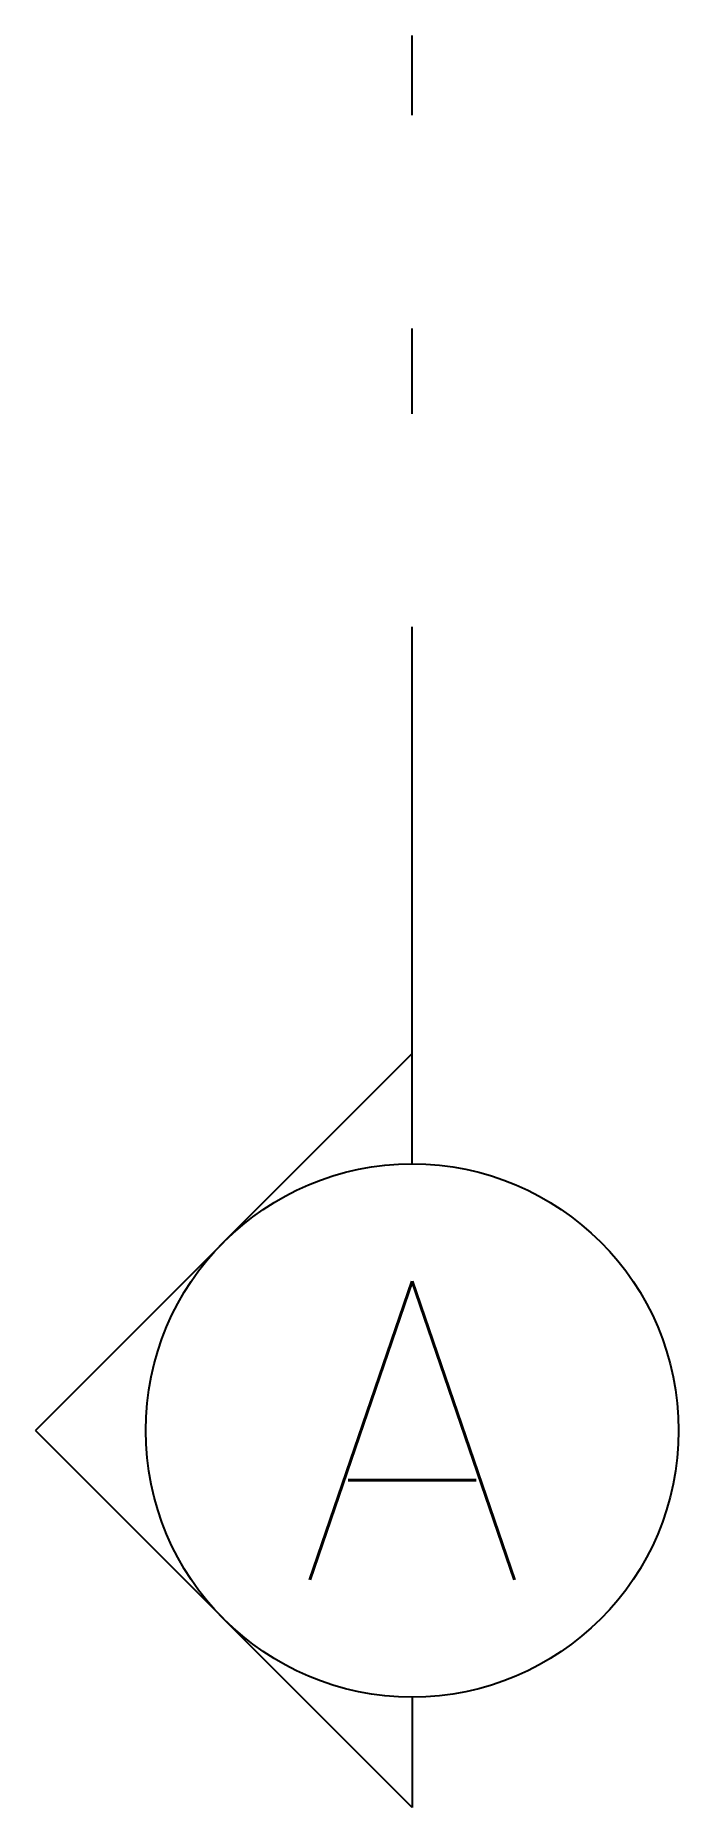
# Model space of a CAD drawing. Header units: millimetres. Extents: x 1172.27 to 1173.03, y -1374.41 to -1372.33.
import ezdxf
from ezdxf.enums import TextEntityAlignment as Align

# ---------------------------------------------------------------- set-up
doc = ezdxf.new("R2010")
doc.units = ezdxf.units.MM
doc.linetypes.add('DASHDOT', pattern=[1, 0.5, -0.25, 0, -0.25])
doc.layers.add('Símbolos_Gráficos', color=1, linetype='Continuous')
doc.styles.add('r140', font='romans.shx')

msp = doc.modelspace()

# ---------------------------------------------------------------- linework, layer by layer
at = {"layer": 'Símbolos_Gráficos', "color": 6, "linetype": 'DASHDOT'}
msp.add_line((1172.7143, -1373.524), (1172.7143, -1372.3303), dxfattribs=at)
at = {"layer": 'Símbolos_Gráficos', "color": 4}
for p in [(1172.7143, -1373.524), (1172.7143, -1374.4084)]:
    msp.add_line(p, (1172.2721, -1373.9662), dxfattribs=at)
at = {"layer": 'Símbolos_Gráficos', "color": 6}
for p, q in [((1172.7143, -1373.6535), (1172.7143, -1373.524)), ((1172.7143, -1374.2789), (1172.7143, -1374.4084))]:
    msp.add_line(p, q, dxfattribs=at)
at = {"layer": 'Símbolos_Gráficos', "color": 3}
msp.add_circle((1172.7143, -1373.9662), 0.3127, dxfattribs=at)

# ---------------------------------------------------------------- texts
at = {"layer": 'Símbolos_Gráficos', "color": 5, "style": 'r140'}
msp.add_text('A', height=0.35, dxfattribs=at).set_placement((1172.7143, -1373.9662), align=Align.MIDDLE)

doc.saveas('drawing.dxf')
